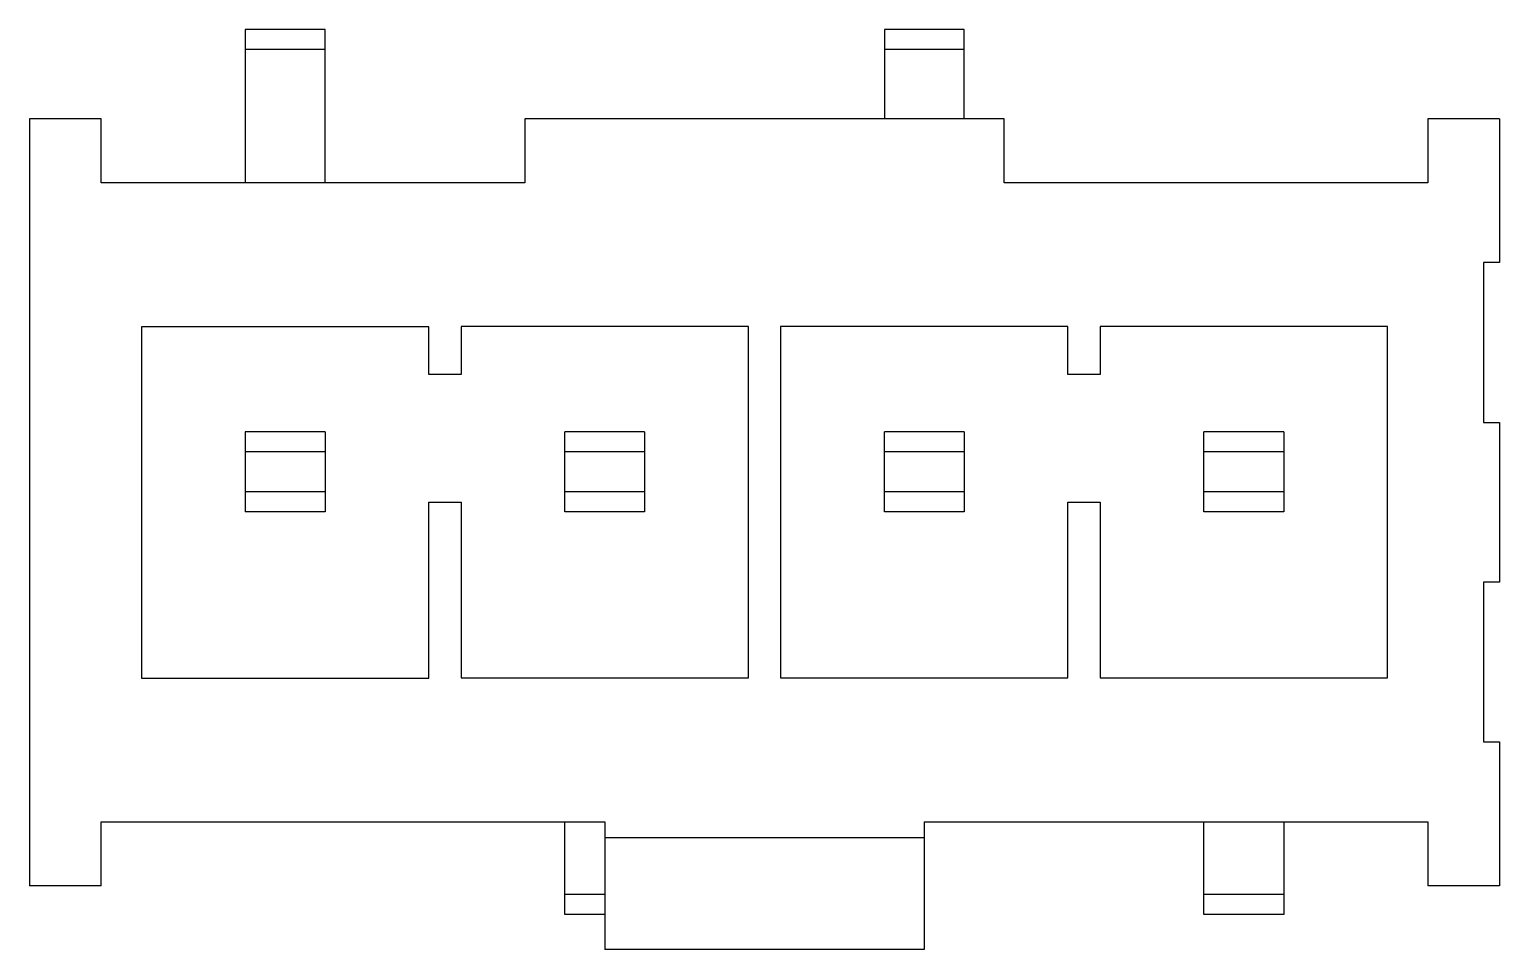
# Model space of a CAD drawing. Header units: millimetres. Extents: x -5.8 to 5.8, y -3.6 to 3.7.
import ezdxf

# ---------------------------------------------------------------- set-up
doc = ezdxf.new("R2010")
doc.units = ezdxf.units.MM
doc.linetypes.add('K5LT_BASIC', pattern=[0])

msp = doc.modelspace()

# ---------------------------------------------------------------- linework, layer by layer
at = {"color": 5, "linetype": 'K5LT_BASIC', "true_color": 0x0000ff}
for p, q in [((-3.4925, 3.7465), (-4.1275, 3.7465)), ((-4.1275, 3.7465), (-4.1275, 3.58775)), ((-3.4925, 3.58775), (-3.4925, 3.7465)), ((0.9525, 3.7465), (0.9525, 3.58775)), ((1.5875, 3.7465), (0.9525, 3.7465)), ((1.5875, 3.58775), (1.5875, 3.7465)), ((-3.4925, 3.58775), (-4.1275, 3.58775)), ((-4.1275, 3.58775), (-4.1275, 2.5273)), ((-3.4925, 2.5273), (-3.4925, 3.58775)), ((1.5875, 3.58775), (0.9525, 3.58775)), ((0.9525, 3.58775), (0.9525, 3.0353)), ((1.5875, 3.0353), (1.5875, 3.58775)), ((-5.2705, 3.0353), (-5.842, 3.0353)), ((-5.842, 3.0353), (-5.842, -3.0607)), ((-5.2705, 2.5273), (-5.2705, 3.0353)), ((1.905, 3.0353), (-1.905, 3.0353)), ((-1.905, 3.0353), (-1.905, 2.5273)), ((1.905, 2.5273), (1.905, 3.0353)), ((5.2705, 3.0353), (5.2705, 2.5273)), ((5.842, 3.0353), (5.2705, 3.0353)), ((5.842, 3.0353), (5.842, 1.8923)), ((-1.905, 2.5273), (-5.2705, 2.5273)), ((5.2705, 2.5273), (1.905, 2.5273)), ((5.842, 1.8923), (5.715, 1.8923)), ((5.715, 1.8923), (5.715, 0.6223)), ((-4.95173, 1.38176), (-4.95173, -1.4097)), ((-2.66827, 1.38176), (-4.95173, 1.38176)), ((-2.66827, 1.0033), (-2.66827, 1.38176)), ((-0.12827, 1.3843), (-2.41173, 1.3843)), ((-2.41173, 1.3843), (-2.41173, 1.0033)), ((-0.12827, -1.40716), (-0.12827, 1.3843)), ((0.12827, 1.3843), (0.12827, -1.40716)), ((2.41173, 1.3843), (0.12827, 1.3843)), ((2.41173, 1.0033), (2.41173, 1.3843)), ((2.66827, 1.3843), (2.66827, 1.0033)), ((4.95173, 1.3843), (2.66827, 1.3843)), ((4.95173, -1.40716), (4.95173, 1.3843)), ((-2.41173, 1.0033), (-2.66827, 1.0033)), ((2.66827, 1.0033), (2.41173, 1.0033)), ((5.715, 0.6223), (5.842, 0.6223)), ((5.842, 0.6223), (5.842, -0.6477)), ((-4.1275, 0.5461), (-4.1275, 0.38735)), ((-3.4925, 0.5461), (-4.1275, 0.5461)), ((-3.4925, 0.5461), (-3.4925, 0.38735)), ((-0.9525, 0.5461), (-1.5875, 0.5461)), ((-1.5875, 0.38735), (-1.5875, 0.5461)), ((-0.9525, 0.5461), (-0.9525, 0.38735)), ((1.5875, 0.5461), (0.9525, 0.5461)), ((0.9525, 0.38735), (0.9525, 0.5461)), ((1.5875, 0.5461), (1.5875, 0.38735)), ((3.4925, 0.38735), (3.4925, 0.5461)), ((4.1275, 0.5461), (3.4925, 0.5461)), ((4.1275, 0.5461), (4.1275, 0.38735)), ((-4.1275, 0.38735), (-4.1275, 0.06985)), ((-3.4925, 0.38735), (-4.1275, 0.38735)), ((-3.4925, 0.38735), (-3.4925, 0.06985)), ((-0.9525, 0.38735), (-1.5875, 0.38735)), ((-1.5875, 0.06985), (-1.5875, 0.38735)), ((-0.9525, 0.38735), (-0.9525, 0.06985)), ((1.5875, 0.38735), (0.9525, 0.38735)), ((0.9525, 0.06985), (0.9525, 0.38735)), ((1.5875, 0.38735), (1.5875, 0.06985)), ((4.1275, 0.38735), (3.4925, 0.38735)), ((3.4925, 0.06985), (3.4925, 0.38735)), ((4.1275, 0.38735), (4.1275, 0.06985)), ((-3.4925, 0.06985), (-4.1275, 0.06985)), ((-4.1275, 0.06985), (-4.1275, -0.0889)), ((-3.4925, 0.06985), (-3.4925, -0.0889)), ((-1.5875, -0.0889), (-1.5875, 0.06985)), ((-0.9525, 0.06985), (-1.5875, 0.06985)), ((-0.9525, 0.06985), (-0.9525, -0.0889)), ((1.5875, 0.06985), (0.9525, 0.06985)), ((0.9525, -0.0889), (0.9525, 0.06985)), ((1.5875, 0.06985), (1.5875, -0.0889)), ((4.1275, 0.06985), (3.4925, 0.06985)), ((3.4925, -0.0889), (3.4925, 0.06985)), ((4.1275, 0.06985), (4.1275, -0.0889)), ((-3.4925, -0.0889), (-4.1275, -0.0889)), ((-2.66827, -1.4097), (-2.66827, -0.0127)), ((-2.66827, -0.0127), (-2.41173, -0.0127)), ((-2.41173, -0.0127), (-2.41173, -1.40716)), ((-0.9525, -0.0889), (-1.5875, -0.0889)), ((1.5875, -0.0889), (0.9525, -0.0889)), ((2.41173, -0.0127), (2.66827, -0.0127)), ((2.41173, -1.40716), (2.41173, -0.0127)), ((2.66827, -0.0127), (2.66827, -1.40716)), ((4.1275, -0.0889), (3.4925, -0.0889)), ((5.842, -0.6477), (5.715, -0.6477)), ((5.715, -0.6477), (5.715, -1.9177)), ((-4.95173, -1.4097), (-2.66827, -1.4097)), ((-2.41173, -1.40716), (-0.12827, -1.40716)), ((0.12827, -1.40716), (2.41173, -1.40716)), ((2.66827, -1.40716), (4.95173, -1.40716)), ((5.715, -1.9177), (5.842, -1.9177)), ((5.842, -1.9177), (5.842, -3.0607)), ((-5.2705, -3.0607), (-5.2705, -2.5527)), ((-5.2705, -2.5527), (-1.27, -2.5527)), ((-1.5875, -3.13055), (-1.5875, -2.5527)), ((-1.27, -2.5527), (-1.27, -2.6797)), ((1.27, -2.5527), (1.27, -2.6797)), ((1.27, -2.5527), (5.2705, -2.5527)), ((3.4925, -3.13055), (3.4925, -2.5527)), ((4.1275, -2.5527), (4.1275, -3.13055)), ((5.2705, -2.5527), (5.2705, -3.0607)), ((1.27, -2.6797), (-1.27, -2.6797)), ((-1.27, -2.6797), (-1.27, -3.5687)), ((1.27, -2.6797), (1.27, -3.5687)), ((-5.2705, -3.0607), (-5.842, -3.0607)), ((-1.5875, -3.2893), (-1.5875, -3.13055)), ((-1.27, -3.13055), (-1.5875, -3.13055)), ((3.4925, -3.2893), (3.4925, -3.13055)), ((4.1275, -3.13055), (3.4925, -3.13055)), ((4.1275, -3.13055), (4.1275, -3.2893)), ((5.842, -3.0607), (5.2705, -3.0607)), ((-1.27, -3.2893), (-1.5875, -3.2893)), ((4.1275, -3.2893), (3.4925, -3.2893)), ((1.27, -3.5687), (-1.27, -3.5687))]:
    msp.add_line(p, q, dxfattribs=at)

doc.saveas('drawing.dxf')
